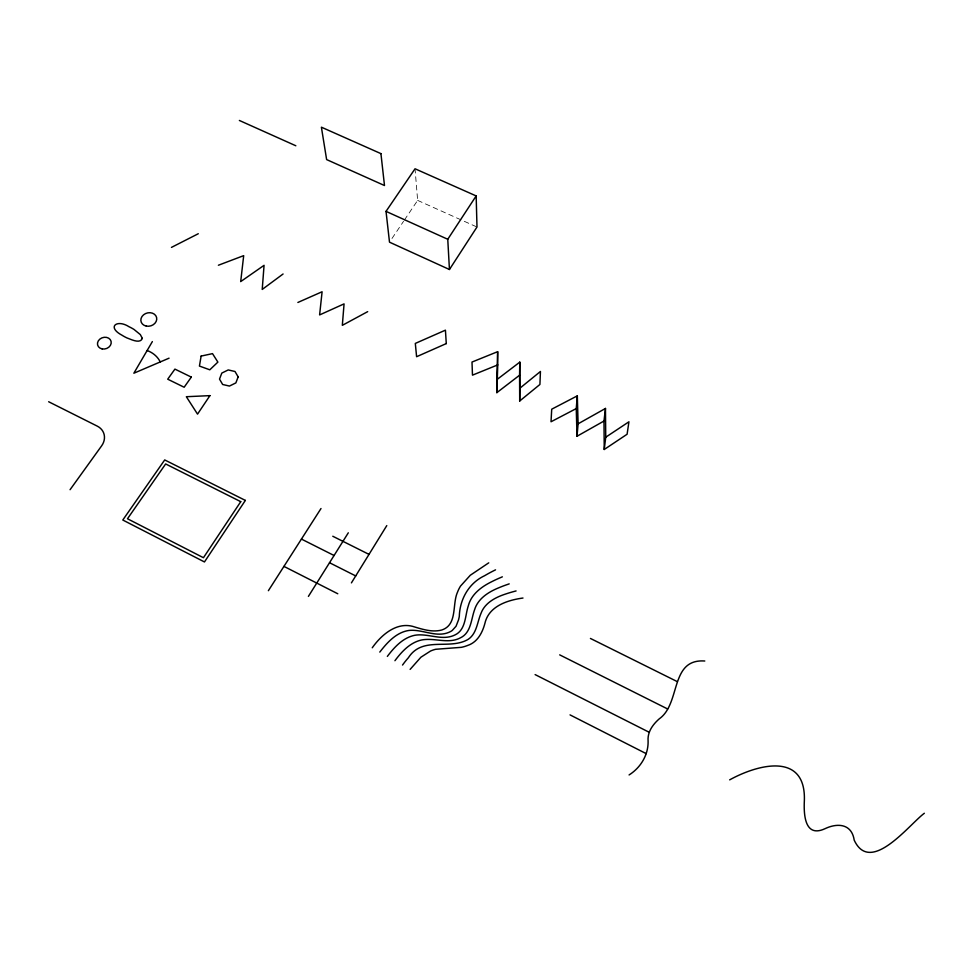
<?xml version="1.0" encoding="UTF-8"?>
<svg xmlns="http://www.w3.org/2000/svg" width="973" height="973" viewBox="0 0 973 973"><rect width="100%" height="100%" fill="white"/><g stroke="black" fill="none" stroke-linecap="round" stroke-linejoin="round"><path stroke-width="0.73" stroke-dasharray="4.87 3.65" d="M391.985 238.482L403.564 221.285M404.391 220.056L417.636 200.389L415.167 170.287M417.636 200.389L476.989 227.013"/><path stroke-width="1.46" d="M519.57 375.225L519.789 362.138L496.741 379.725L496.862 392.642L519.57 375.225L519.704 400.998L539.918 384.469L540.441 371.479L519.935 388.178L519.704 400.998M496.741 379.725L497.653 351.679L472.002 362.053L472.477 375.152L497.762 364.887L497.653 351.679M496.862 392.642L497.762 364.887M576.247 408.575L577.317 395.853L551.715 409.195L551.022 421.771L576.247 408.575L577.025 436.245L603.978 421.041L605.461 408.453L578.108 423.814L577.025 436.245M605.741 437.205L628.935 421.796L627.099 434.238L604.245 449.477L605.741 437.205L605.461 408.453M152.36 341.584L133.86 373.218L169.071 358.173M351.423 582.876L386.78 525.602M308.405 596.388L348.31 532.803M268.378 590.696L321.005 508.526M449.441 269.509L476.989 227.013L476.162 195.926L415.045 168.779L386.026 211.372L389.504 242.168L449.441 269.509L447.762 239.273L476.162 195.926M70.068 489.699L101.618 445.865A16.845 14.254 -21 0 0 97.276 426.138L48.65 401.74M402.518 665.045L404.61 662.26A80.37 77.354 -8.8 0 1 408.344 657.797C422.55 635.637 449.368 650.463 468.159 639.358C476.831 633.618 477.244 622.027 481.027 613.306C484.785 602.992 495.293 597.422 505.121 594.187A133.471 128.777 8.4 0 1 514.985 591.231L516.091 590.939M394.929 660.716C401.618 651.728 410.059 642.533 421.467 640.015C434.384 637.388 448.298 644.442 460.594 637.741C471.078 632.705 471.114 619.242 474.569 609.767C477.852 598.821 488.203 592.131 498.225 588.02A137.351 132.243 8.9 0 1 508.101 584.262L509.207 583.873M410.12 669.388L420.92 657.213L430.528 651.034A30.686 29.226 -11.1 0 1 435.685 649.283L461.299 647.337A33.508 31.428 -6.6 0 0 467.66 645.44C477.512 642.241 482.474 632.584 484.943 623.231C488.872 606.07 507.59 600.134 522.988 598.03M387.351 656.398C394.32 647.203 403.017 637.607 414.863 635.272C428.205 632.973 442.156 641.353 455.06 634.895C465.97 629.762 465.009 615.435 468.341 605.729C471.273 594.381 481.343 586.828 491.365 581.878A142.009 136.451 9.3 0 1 501.253 577.305L502.36 576.831M379.798 652.092C387.145 642.557 396.327 632.328 408.891 630.455C422.793 628.899 437.254 638.677 450.669 631.477A14.826 13.902 -8.1 0 0 452.287 630.431L456.045 626.247L458.514 619.91A69.217 64.327 -12.8 0 0 459.305 616.323C459.84 599.283 468.779 583.18 484.518 575.761A152.153 146.011 10.3 0 1 495.549 569.837M372.258 647.787C381.562 634.578 397.41 620.981 414.68 626.977C423.364 629.58 432.669 632.438 441.73 630.018C457.724 624.824 451.959 604.318 457.541 592.107A36.22 33.909 -2 0 1 460.545 586.062L470.3 575.25L488.75 562.832M924.35 813.258C909.341 824.301 870.555 875.42 854.197 840.137C851.74 823.717 837.595 822.708 824.982 828.704C804.707 838.118 803.662 814.523 804.355 800.767C806.143 752.129 758.636 763.866 729.665 779.86M629.081 774.946C640.696 767.624 648.541 754.756 648.091 740.867C647.386 731.866 652.907 724.399 659.329 718.779C681.015 703.467 669.667 658.514 704.793 661.008M283.082 273.997L262.224 289.431L264.06 265.337L240.696 281.598L243.688 255.644L218.39 265.24M367.685 311.652L342.326 325.335L344.065 303.88L319.606 314.924L322.099 291.754L297.872 302.469M171.455 247.397L198.285 233.727M239.37 120.457L295.828 145.768M386.026 211.372L447.762 239.273M590.429 638.446L677.39 681.672M332.778 536.245L369.01 554.379M559.694 654.865L667.636 708.976M301.435 539.078L334.067 555.498M329.531 562.722L355.704 575.931M535.114 674.593L649.21 732.28M283.946 566.395L337.777 593.761M570.044 714.887L646.23 753.649M577.317 395.853L578.108 423.814M603.978 421.041L604.245 449.477M519.789 362.138L519.935 388.178M147.142 350.523A28.862 24.276 -17.3 0 1 160.253 361.944M142.35 338.385C140.088 344.15 131.209 339.419 127.098 337.996A49.732 41.182 -14.7 0 1 122.051 335.247C106.495 327.001 116.918 318.962 128.947 326.697A51.095 42.63 -18.1 0 1 133.994 329.433L140.319 334.59L142.35 338.385M201.131 356.082L199.429 366.067L209.803 369.801L217.879 362.102L212.503 353.637L201.131 356.082M238.154 376.855L235.867 382.9L229.446 386.062L222.659 384.493L219.509 379.105L221.82 373.073L228.229 369.935L234.992 371.491L238.154 376.855M240.757 501.667L203.442 557.711L127.487 518.755L165.653 463.951L240.757 501.667M245.366 500.414L204.464 561.956L122.793 520.02L164.705 459.937L245.366 500.414M209.925 395.634L197.531 414.133L186.342 396.716L209.925 395.634M191.316 377.11L184.152 387.242L167.721 379.19L174.921 369.108L191.316 377.11M446.279 343.591L416.602 356.714L415.313 343.42L445.427 330.163L446.279 343.591M380.93 153.625L321.394 127.183L326.624 159.584L384.493 185.527L380.93 153.625M146.291 326.089A8.039 6.677 -15.3 0 0 156.592 317.49A8.039 6.677 -15.3 0 0 143.53 314.838A8.039 6.677 -15.3 0 0 146.291 326.089M102.165 348.93A6.993 5.802 -17.4 0 0 111.092 341.353A6.993 5.802 -17.4 0 0 99.769 339.176A6.993 5.802 -17.4 0 0 102.165 348.93"/></g></svg>
